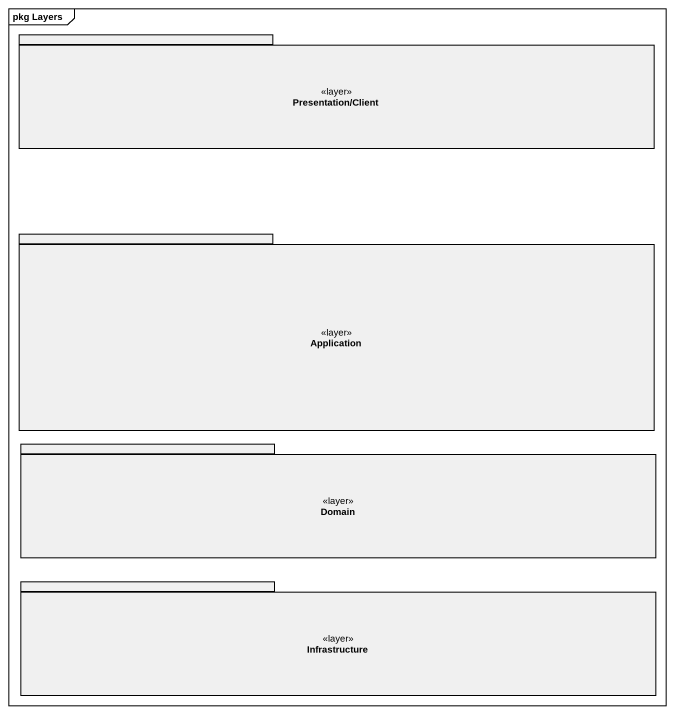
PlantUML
@startuml
mainframe pkg Layers
package "Presentation/Client" as Presentation_Client <<layer>> #F0F0F0 {
}
package Application <<layer>> #F0F0F0 {
}
package Domain <<layer>> #F0F0F0 {
}
package Infrastructure <<layer>> #F0F0F0 {
}
@enduml
